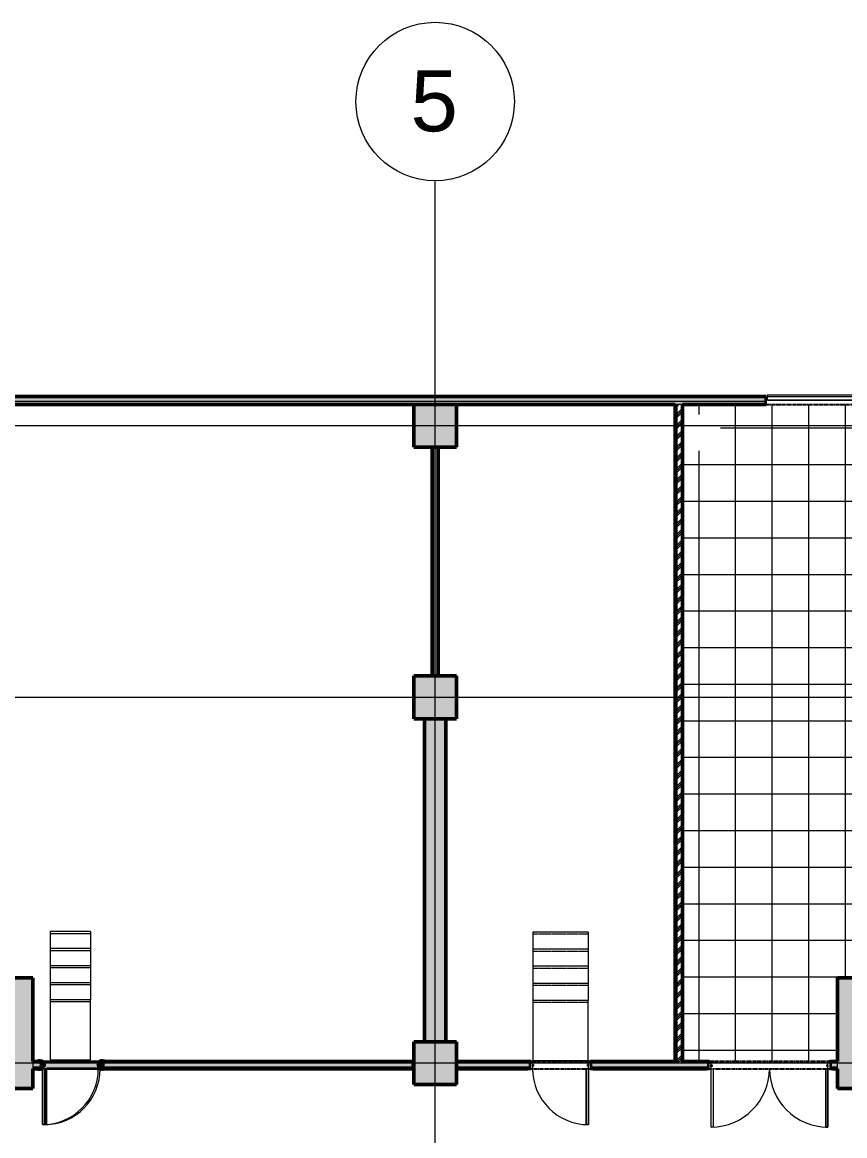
# Model space of a CAD drawing. Header units: millimetres. Extents: x -18178 to 96133, y -22425 to 61598.
# Drawn here: x 22855 to 36351, y 43342 to 61598 of the extents above; entities that cross this region are included whole.
import ezdxf

# ---------------------------------------------------------------- set-up
doc = ezdxf.new("R2010")
doc.units = ezdxf.units.MM
for name, pattern in [('Centre', [10, 6, -1.25, 1.5, -1.25]), ('Demolished_2_', [7.14375, 4.7625, -2.38125]), ('Overhead', [3.96875, 2.38125, -1.5875])]:
    doc.linetypes.add(name, pattern=pattern)
for name, color, linetype, lineweight, true_color in [('A-DOOR', 7, 'Continuous', 9, 0x7f7f7f), ('A-DOOR-FRAM', 7, 'Continuous', 9, 0x7f7f7f), ('A-FLOR', 7, 'Continuous', 9, 0x7f7f7f), ('A-FLOR-PATT', 7, 'Continuous', 9, 0x7f7f7f), ('A-WALL', 7, 'Continuous', 9, 0x7f7f7f), ('A-WALL-PATT', 7, 'Continuous', 18, 0x7f7f7f), ('I-WALL', 7, 'Continuous', 9, 0x7f7f7f), ('S-COLS', 7, 'Continuous', 9, 0x7f7f7f), ('S-STRS', 7, 'Continuous', 9, 0x7f7f7f)]:
    doc.layers.add(name, color=color, linetype=linetype, lineweight=lineweight, true_color=true_color)
for name, color, linetype, lineweight in [('A-GLAZ', 7, 'Continuous', 9), ('S-GRID', 7, 'Continuous', 9), ('S-GRID-IDEN', 7, 'Continuous', 9)]:
    doc.layers.add(name, color=color, linetype=linetype, lineweight=lineweight)
doc.layers.add('eae-bb-mım.', color=7, linetype='Continuous')
doc.styles.add('Arial', font='arial.ttf')
pattern_1 = [(45, (0, 0), (-89.80256, 89.80256), []), (45, (31.75, 0), (0, 179.60512), []), (45, (-31.75, 0), (0, 179.60512), [])]
pattern_2 = [(0, (0, 0), (812.8, 203.2), [67.056, -542.544, 67.056, -542.544, -3251.2]), (0, (0, 0), (812.8, 203.2), [-1219.2, 67.056, -1152.144, 67.056, -542.544, -1422.4]), (0, (0, 0), (812.8, 203.2), [-3048, 67.056, -339.344, 67.056, -948.944]), (120, (304.8, 101.6), (-582.37636, 602.30545), [67.056, -542.544, 67.056, -542.544, -3251.2]), (120, (304.8, 101.6), (-582.37636, 602.30545), [-1219.2, 67.056, -1152.144, 67.056, -542.544, -1422.4]), (120, (304.8, 101.6), (-582.37636, 602.30545), [-3048, 67.056, -339.344, 67.056, -948.944]), (240, (406.4, 508), (-230.42364, -805.50545), [67.056, -542.544, 67.056, -542.544, -3251.2]), (240, (406.4, 508), (-230.42364, -805.50545), [-1219.2, 67.056, -1152.144, 67.056, -542.544, -1422.4]), (240, (406.4, 508), (-230.42364, -805.50545), [-3048, 67.056, -339.344, 67.056, -948.944])]

# ---------------------------------------------------------------- blocks, each defined once
blk = doc.blocks.new('STR-Conc-Precast Rectangular Column Nwt - 700 x 700 mm-1105278-Busbar Distribution First Floor  Layout - Phase 1')
at = {"layer": 'S-COLS', "lineweight": 35, "true_color": 0xf2f2f2}
blk.add_hatch(color=7, dxfattribs=at).paths.add_polyline_path([(350, 350), (-350, 350), (-350, -350), (350, -350)], flags=0)
at = {"layer": 'S-COLS', "color": 254, "lineweight": 50, "true_color": 0xcccccc}
for p, q in [((350, 350), (-350, 350)), ((-350, 350), (-350, -350)), ((350, -350), (350, 350)), ((-350, -350), (350, -350))]:
    blk.add_line(p, q, dxfattribs=at)
blk = doc.blocks.new('STR-Conc-Precast Rectangular Column Nwt - 700 x 700 mm-835840-Busbar Distribution First Floor  Layout - Phase 1')
at = {"layer": 'S-COLS', "lineweight": 35, "true_color": 0xf2f2f2}
blk.add_hatch(color=7, dxfattribs=at).paths.add_polyline_path([(227, 350), (-350, 350), (-350, -350), (350, -350), (350, 350)], flags=0)
at = {"layer": 'S-COLS', "color": 254, "lineweight": 50, "true_color": 0xcccccc}
for p, q in [((350, 350), (-350, 350)), ((-350, 350), (-350, -350)), ((350, -350), (350, 350)), ((-350, -350), (350, -350))]:
    blk.add_line(p, q, dxfattribs=at)
blk = doc.blocks.new('Single leaf fire resistant solid steel door - 1000W x 2700H mm EI90-1314617-Busbar Distribution First Floor  Layout - Phase 1')
at = {"layer": 'A-DOOR', "true_color": 0xf2f2f2}
blk.add_hatch(color=7, dxfattribs=at).paths.add_polyline_path([(458, 976), (420, 976), (420, 60), (458, 60), (458, 539)], flags=0)
h = blk.add_hatch(color=7, dxfattribs=at)
h.paths.add_polyline_path([(-495, 80), (-535, 80), (-535, 60), (-465, 60), (-469, 66)], flags=0)
h.paths.add_polyline_path([(495, 80), (469, 66), (465, 60), (535, 60), (535, 80)], flags=0)
h = blk.add_hatch(color=7, dxfattribs=at)
h.paths.add_polyline_path([(-465, -60), (-535, -60), (-535, -80), (-495, -80), (-469, -66)], flags=0)
h.paths.add_polyline_path([(535, -60), (465, -60), (469, -66), (495, -80), (535, -80)], flags=0)
at = {"layer": 'A-DOOR-FRAM', "true_color": 0xf2f2f2}
h = blk.add_hatch(color=7, dxfattribs=at)
h.paths.add_polyline_path([(-460, 60), (-492, 60), (-492, -60), (-460, -59)], flags=0)
h.paths.add_polyline_path([(492, 60), (460, 60), (460, -60), (492, -59)], flags=0)
h = blk.add_hatch(color=7, dxfattribs=at)
h.paths.add_polyline_path([(-460, 20), (-460, -12), (-441, -12), (-441, 20)], flags=0)
h.paths.add_polyline_path([(460, 20), (441, 20), (441, -12), (460, -12)], flags=0)
at = {"layer": 'A-DOOR', "color": 254, "true_color": 0xe5e5e5}
for p, q in [((420, 976), (420, 60)), ((458, 976), (420, 976)), ((420, 60), (420, 976)), ((420, 976), (458, 976)), ((458, 60), (458, 976)), ((458, 976), (458, 60)), ((420, 60), (458, 60)), ((458, 60), (420, 60))]:
    blk.add_line(p, q, dxfattribs=at)
at = {"layer": 'A-DOOR', "color": 254, "linetype": 'Demolished_2_', "lineweight": 25, "true_color": 0xcccccc}
for p, q in [((-495, 80), (-535, 80)), ((-535, 80), (-535, 60)), ((-535, 60), (-465, 60)), ((-469, 66), (-495, 80)), ((465, 60), (535, 60)), ((495, 80), (469, 66)), ((535, 80), (495, 80)), ((535, 60), (535, 80)), ((-535, -60), (-535, -80)), ((-465, -60), (-535, -60)), ((-535, -80), (-495, -80)), ((-495, -80), (-469, -66)), ((535, -60), (465, -60)), ((469, -66), (495, -80)), ((495, -80), (535, -80)), ((535, -80), (535, -60))]:
    blk.add_line(p, q, dxfattribs=at)
at = {"layer": 'A-DOOR', "color": 254, "true_color": 0xe5e5e5}
blk.add_arc((458, 60), 916, 90, 180, dxfattribs=at)
at = {"layer": 'A-DOOR', "color": 254, "linetype": 'Demolished_2_', "lineweight": 25, "true_color": 0xcccccc}
for centre, start, end in [((-473, 59), 7.125, 60.2551), ((473, 59), 119.7449, 172.875), ((-473, -59), 299.7449, 352.875), ((473, -59), 187.125, 240.2551)]:
    blk.add_arc(centre, 8.06, start, end, dxfattribs=at)
at = {"layer": 'A-DOOR-FRAM', "color": 254, "linetype": 'Demolished_2_', "lineweight": 25, "true_color": 0xcccccc}
for p, q in [((-460, 60), (-492, 60)), ((-492, 60), (-492, -60)), ((-460, -60), (-460, 60)), ((-441, 20), (-460, 20)), ((-460, 20), (-460, -12)), ((-441, -12), (-441, 20)), ((460, 20), (441, 20)), ((441, 20), (441, -12)), ((460, 60), (460, -60)), ((492, 60), (460, 60)), ((460, -12), (460, 20)), ((492, -60), (492, 60)), ((-492, -60), (-460, -60)), ((-460, -12), (-441, -12)), ((441, -12), (460, -12)), ((460, -60), (492, -60))]:
    blk.add_line(p, q, dxfattribs=at)
blk = doc.blocks.new('Single leaf fire resistant solid steel door - 1000W x 2400H mm-1314616-Busbar Distribution First Floor  Layout - Phase 1')
at = {"layer": 'A-DOOR', "lineweight": 18, "true_color": 0xf2f2f2}
blk.add_hatch(color=7, dxfattribs=at).paths.add_polyline_path([(420, 976), (420, 60), (450, 60), (450, 976)], flags=0)
h = blk.add_hatch(color=7, dxfattribs=at)
h.paths.add_polyline_path([(-495, 80), (-535, 80), (-535, 60), (-465, 60), (-469, 66)], flags=0)
h.paths.add_polyline_path([(535, 80), (495, 80), (488, 75), (488, 60), (535, 60)], flags=0)
h = blk.add_hatch(color=7, dxfattribs=at)
h.paths.add_polyline_path([(-465, -60), (-535, -60), (-535, -80), (-495, -80), (-469, -66)], flags=0)
h.paths.add_polyline_path([(535, -60), (465, -60), (469, -66), (495, -80), (535, -80)], flags=0)
at = {"layer": 'A-DOOR-FRAM', "lineweight": 18, "true_color": 0xf2f2f2}
h = blk.add_hatch(color=7, dxfattribs=at)
h.paths.add_polyline_path([(-460, 60), (-492, 60), (-492, -60), (-460, -59)], flags=0)
h.paths.add_polyline_path([(492, 60), (460, 60), (460, -60), (492, -59)], flags=0)
h = blk.add_hatch(color=7, dxfattribs=at)
h.paths.add_polyline_path([(441, 20), (441, -12), (460, -12), (460, 20)], flags=0)
h.paths.add_polyline_path([(-460, 20), (-460, -12), (-441, -12), (-441, 20)], flags=0)
at = {"layer": 'A-DOOR', "color": 254, "lineweight": 18, "true_color": 0xe5e5e5}
for p, q in [((420, 976), (420, 60)), ((450, 976), (420, 976)), ((420, 60), (420, 976)), ((420, 976), (450, 976)), ((420, 60), (450, 60)), ((450, 60), (420, 60))]:
    blk.add_line(p, q, dxfattribs=at)
at = {"layer": 'A-DOOR', "color": 254, "true_color": 0xcccccc}
for p, q in [((-495, 80), (-535, 80)), ((-535, 80), (-535, 60)), ((-535, 60), (-465, 60)), ((-469, 66), (-495, 80)), ((495, 80), (488, 76)), ((488, 60), (535, 60)), ((535, 80), (495, 80)), ((535, 60), (535, 80)), ((-535, -60), (-535, -80)), ((-465, -60), (-535, -60)), ((-535, -80), (-495, -80)), ((-495, -80), (-469, -66)), ((535, -60), (465, -60)), ((469, -66), (495, -80)), ((495, -80), (535, -80)), ((535, -80), (535, -60))]:
    blk.add_line(p, q, dxfattribs=at)
at = {"layer": 'A-DOOR', "color": 254, "true_color": 0xe5e5e5}
blk.add_arc((458, 60), 916, 90.5036, 180, dxfattribs=at)
at = {"layer": 'A-DOOR', "color": 254, "true_color": 0xcccccc}
for centre, start, end in [((-473, 59), 7.125, 60.2551), ((-473, -59), 299.7449, 352.875), ((473, -59), 187.125, 240.2551)]:
    blk.add_arc(centre, 8.06, start, end, dxfattribs=at)
at = {"layer": 'A-DOOR-FRAM', "color": 254, "lineweight": 18, "true_color": 0xcccccc}
for p, q in [((-460, 60), (-492, 60)), ((-492, 60), (-492, -60)), ((-460, -60), (-460, 60)), ((-441, 20), (-460, 20)), ((-460, 20), (-460, -12)), ((-441, -12), (-441, 20)), ((460, 20), (441, 20)), ((441, 20), (441, -12)), ((460, 60), (460, -60)), ((460, -12), (460, 20)), ((492, 60), (488, 60)), ((492, -60), (492, 60)), ((-492, -60), (-460, -60)), ((-460, -12), (-441, -12)), ((441, -12), (460, -12)), ((460, -60), (492, -60))]:
    blk.add_line(p, q, dxfattribs=at)
blk = doc.blocks.new('Double leaf fire resistant solid steel door - 2000W x 2700H mm EI30-1298317-Busbar Distribution First Floor  Layout - Phase 1')
at = {"layer": 'A-DOOR', "color": 253, "true_color": 0xaaaaaa}
for p, q in [((-1035, 80), (-995, 80)), ((-1035, 60), (-1035, 80)), ((-965, 60), (-1035, 60)), ((-995, 80), (-969, 66)), ((1035, 60), (965, 60)), ((969, 66), (995, 80)), ((995, 80), (1035, 80)), ((1035, 80), (1035, 60)), ((-1035, -80), (-1035, -60)), ((-1035, -60), (-965, -60)), ((-995, -80), (-1035, -80)), ((-969, -66), (-995, -80)), ((-957, -1015.5), (-957, -60)), ((-957, -60), (-925, -60)), ((-925, -60), (-925, -1015.5)), ((925, -60), (957, -60)), ((925, -1015.5), (925, -60)), ((957, -60), (957, -1015.5)), ((965, -60), (1035, -60)), ((995, -80), (969, -66)), ((1035, -80), (995, -80)), ((1035, -60), (1035, -80)), ((-925, -1015.5), (-957, -1015.5)), ((957, -1015.5), (925, -1015.5))]:
    blk.add_line(p, q, dxfattribs=at)
at = {"layer": 'A-DOOR', "color": 253, "lineweight": 18, "true_color": 0xaaaaaa}
for p, q in [((-957, -1015.5), (-957, -60)), ((-957, -60), (-925, -60)), ((-925, -60), (-925, -1015.5)), ((925, -60), (925, -1015.5)), ((957, -60), (925, -60)), ((957, -1015.5), (957, -60)), ((-925, -1015.5), (-957.1, -1015.5)), ((925, -1015.5), (957, -1015.5))]:
    blk.add_line(p, q, dxfattribs=at)
at = {"layer": 'A-DOOR', "color": 253, "true_color": 0xaaaaaa}
for centre, radius, start, end in [((-973, 59), 8.06, 7.12502, 60.25512), ((973, 59), 8.06, 119.74488, 172.87498), ((-973, -59), 8.06, 299.74488, 352.87498), ((-957.1, -60), 955.5, 270, 0), ((957, -60), 955.5, 180, 270), ((973, -59), 8.06, 187.12502, 240.25512)]:
    blk.add_arc(centre, radius, start, end, dxfattribs=at)
at = {"layer": 'A-DOOR-FRAM', "color": 253, "lineweight": 18, "true_color": 0xaaaaaa}
for p, q in [((-992, -60), (-992, 60)), ((-992, 60), (-960, 60)), ((-960, 60), (-960, -60)), ((-960, 7), (-941, 7)), ((-960, -25), (-960, 7)), ((-941, 7), (-941, -25)), ((941, 7), (960, 7)), ((941, -25), (941, 7)), ((960, -60), (960, 60)), ((960, 60), (992, 60)), ((960, 7), (960, -25)), ((992, 60), (992, -60)), ((-960, -60), (-992, -60)), ((-941, -25), (-960, -25)), ((960, -25), (941, -25)), ((992, -60), (960, -60))]:
    blk.add_line(p, q, dxfattribs=at)
blk = doc.blocks.new('L01_Grilled Window - 1900x3050mm-958790-Busbar Distribution First Floor  Layout - Phase 1')
at = {"layer": 'A-GLAZ', "color": 253, "lineweight": 18, "true_color": 0xaaaaaa}
for p, q in [((-947, 90), (-950, 90)), ((-950, 90), (-950, 65)), ((-947, 65), (-947, 90)), ((947, 90), (-947, 90)), ((-945, 11), (-945, 65)), ((-945, 65), (945, 65)), ((-945, 8), (-945, 11)), ((-945, 11), (945, 11)), ((-945, 8), (945, 8)), ((945, 65), (945, 11)), ((945, 11), (945, 8)), ((947, 90), (947, 65)), ((950, 90), (947, 90)), ((950, 65), (950, 90))]:
    blk.add_line(p, q, dxfattribs=at)
blk = doc.blocks.new('Single leaf fire resistant solid steel door - 1000W x 2700H mm EI30-V8-Busbar Distribution First Floor  Layout - Phase 1')
at = {"layer": 'A-DOOR', "color": 253, "true_color": 0xaaaaaa}
for p, q in [((-535, 80), (-495, 80)), ((-535, 60), (-535, 80)), ((-465, 60), (-535, 60)), ((-495, 80), (-469, 66)), ((535, 60), (465, 60)), ((469, 66), (495, 80)), ((495, 80), (535, 80)), ((535, 80), (535, 60)), ((-535, -80), (-535, -60)), ((-535, -60), (-465, -60)), ((-495, -80), (-535, -80)), ((-469, -66), (-495, -80)), ((465, -60), (535, -60)), ((495, -80), (469, -66)), ((535, -80), (495, -80)), ((535, -60), (535, -80))]:
    blk.add_line(p, q, dxfattribs=at)
at = {"layer": 'A-DOOR', "color": 253, "lineweight": 18, "true_color": 0xaaaaaa}
for p, q in [((420, -60), (458, -60)), ((420, -976), (420, -60)), ((420, -60), (420, -976)), ((458, -60), (420, -60)), ((458, -60), (458, -976)), ((458, -976), (458, -60)), ((458, -976), (420, -976)), ((420, -976), (458, -976))]:
    blk.add_line(p, q, dxfattribs=at)
at = {"layer": 'A-DOOR', "color": 253, "true_color": 0xaaaaaa}
for centre, radius, start, end in [((-473, 59), 8.06, 7.125, 60.2551), ((473, 59), 8.06, 119.7449, 172.875), ((-473, -59), 8.06, 299.7449, 352.875), ((458, -60), 916, 180, 270), ((473, -59), 8.06, 187.125, 240.2551)]:
    blk.add_arc(centre, radius, start, end, dxfattribs=at)
at = {"layer": 'A-DOOR-FRAM', "color": 253, "lineweight": 18, "true_color": 0xaaaaaa}
for p, q in [((-492, 60), (-460, 60)), ((-492, -60), (-492, 60)), ((-460, 60), (-460, -60)), ((-460, 12), (-441, 12)), ((-460, -20), (-460, 12)), ((-441, 12), (-441, -20)), ((441, 12), (460, 12)), ((441, -20), (441, 12)), ((460, 60), (492, 60)), ((460, -60), (460, 60)), ((460, 12), (460, -20)), ((492, 60), (492, -60)), ((-460, -60), (-492, -60)), ((-441, -20), (-460, -20)), ((460, -20), (441, -20)), ((492, -60), (460, -60))]:
    blk.add_line(p, q, dxfattribs=at)
blk = doc.blocks.new('Grid - Arup_Grid_Head_Circle-39942-Busbar Distribution First Floor  Layout - Phase 1')
at = {"layer": 'S-GRID-IDEN', "color": 253, "lineweight": 18, "true_color": 0xaaaaaa}
blk.add_circle((0, 0), 6.5, dxfattribs=at)
blk = doc.blocks.new('IL021-ARP-ZZ-XX-M3-J-A-0001_rvt-1-Busbar Distribution First Floor  Layout - Phase 1')
at = {"layer": 'A-FLOR-PATT', "true_color": 0xd2d2d2}
h = blk.add_hatch(dxfattribs=at)
h.set_pattern_fill('FP_5', color=254, style=0, pattern_type=2)
h.set_pattern_definition([(270, (53160.5, 50146), (600, 4e-14), []), (0, (53160.5, 50146), (0, 600), [])])
h.paths.add_polyline_path([(46187, 44636), (46200, 44637), (46200, 46006), (48540, 46006), (48540, 50256), (48250, 50256), (48250, 50956), (48540, 50956), (48540, 54706), (48250, 54706), (48250, 55406), (43660, 55406), (43660, 44636), (44050, 44636), (44050, 44656), (44093, 44654), (44116, 44642), (44120, 44636), (46050, 44636), (46054, 44642), (46080, 44656), (46120, 44656), (46120, 44636)], flags=0)
h.paths.add_polyline_path([(55260, 44636), (55260, 47146), (54490, 47146), (54490, 46988), (55025, 46988), (55025, 46178), (54004, 46178), (54004, 45946), (54960, 45946), (54960, 45346), (54004, 45346), (54004, 44656), (54035, 44656), (54035, 44636), (54590, 44636), (54594, 44642), (54620, 44656), (54660, 44656), (54660, 44636), (54775, 44636)], flags=0)
h.paths.add_polyline_path([(53590, 44636), (53590, 44656), (53633, 44654), (53656, 44642), (53660, 44636), (53804, 44637), (53804, 45346), (52342, 45346), (52342, 44636), (53407, 44636)], flags=0)
h.paths.add_polyline_path([(51000, 44636), (51965, 44636), (51965, 44656), (52008, 44654), (52031, 44642), (52035, 44636), (52142, 44638), (52142, 45346), (51360, 45346), (51360, 45946), (52142, 45946), (52142, 46178), (51505, 46178), (51505, 46988), (54290, 46988), (54290, 47146), (48660, 47146), (48660, 46006), (51000, 46006), (51000, 45656)], flags=0)
h.paths.add_polyline_path([(53804, 45946), (53804, 46178), (52342, 46178), (52342, 45946), (53407, 45946)], flags=0)
h.paths.add_polyline_path([(47186, 51450), (46441, 51450), (46441, 54200), (48131, 54200), (48131, 51450), (47740, 51450)], flags=0)
h.paths.add_polyline_path([(43683, 54645), (43683, 55245), (44283, 55245), (44283, 54645), (43832, 54645)], flags=0)
at = {"layer": 'A-WALL-PATT', "lineweight": 25, "true_color": 0xf2f2f2}
h = blk.add_hatch(color=7, dxfattribs=at)
h.paths.add_polyline_path([(68450, 55456), (68530, 55456), (68530, 55536), (65935, 55536), (65935, 55456), (67085, 55456)], flags=0)
h.paths.add_polyline_path([(64135, 55456), (64135, 55536), (63675, 55536), (63675, 55456), (64007, 55456)], flags=0)
h.paths.add_polyline_path([(58878, 55456), (59625, 55456), (59625, 55536), (46975, 55536), (46975, 55456), (56142, 55456)], flags=0)
h.paths.add_polyline_path([(44516, 55456), (45025, 55456), (45025, 55536), (10025, 55536), (10025, 55456), (43832, 55456)], flags=0)
at = {"layer": 'A-WALL-PATT', "lineweight": 5, "true_color": 0xf2f2f2}
h = blk.add_hatch(color=7, dxfattribs=at)
h.paths.add_polyline_path([(68400, 55406), (68450, 55406), (68450, 55456), (65935, 55456), (65935, 55406), (67085, 55406)], flags=0)
h.paths.add_polyline_path([(63715, 55406), (64135, 55406), (64135, 55456), (63675, 55456), (63675, 55406), (63710, 55406)], flags=0)
h.paths.add_polyline_path([(59495, 55406), (59625, 55406), (59625, 55456), (46975, 55456), (46975, 55406), (59490, 55406)], flags=0)
h.paths.add_polyline_path([(43540, 55406), (45025, 55406), (45025, 55456), (10075, 55456), (10075, 55406), (42465, 55406)], flags=0)
at = {"layer": 'A-WALL-PATT', "lineweight": 9, "true_color": 0xaaaaaa}
h = blk.add_hatch(dxfattribs=at)
h.set_pattern_fill('FP_2', color=253, style=0, pattern_type=2)
h.set_pattern_definition(pattern_2)
h.paths.add_polyline_path([(43540, 44636), (43552, 44636), (43552, 55406), (43540, 55406), (43540, 47027)], flags=0)
h = blk.add_hatch(dxfattribs=at)
h.set_pattern_fill('FP_2', color=253, style=0, pattern_type=2)
h.set_pattern_definition(pattern_2)
h.paths.add_polyline_path([(43565, 44623), (43565, 55406), (43552, 55406), (43552, 44623)], flags=0)
at = {"layer": 'A-WALL-PATT', "lineweight": 9, "true_color": 0xd2d2d2}
h = blk.add_hatch(dxfattribs=at)
h.set_pattern_fill('FP_3', color=254, style=0, pattern_type=2)
h.set_pattern_definition(pattern_1)
h.paths.add_polyline_path([(43565, 44611), (43635, 44611), (43635, 55406), (43565, 55406), (43565, 44623)], flags=0)
at = {"layer": 'A-WALL-PATT', "lineweight": 9, "true_color": 0xaaaaaa}
h = blk.add_hatch(dxfattribs=at)
h.set_pattern_fill('FP_2', color=253, style=0, pattern_type=2)
h.set_pattern_definition(pattern_2)
h.paths.add_polyline_path([(43647, 44623), (43647, 55406), (43635, 55406), (43635, 44623)], flags=0)
h = blk.add_hatch(dxfattribs=at)
h.set_pattern_fill('FP_2', color=253, style=0, pattern_type=2)
h.set_pattern_definition(pattern_2)
h.paths.add_polyline_path([(43647, 44636), (43660, 44636), (43660, 55406), (43647, 55406), (43647, 47027)], flags=0)
at = {"layer": 'A-WALL-PATT', "lineweight": 5, "true_color": 0xf2f2f2}
blk.add_hatch(color=7, dxfattribs=at).paths.add_polyline_path([(39555, 50956), (39645, 50956), (39645, 54706), (39555, 54706)], flags=0)
at = {"layer": 'A-WALL-PATT', "lineweight": 25, "true_color": 0xf2f2f2}
for points in [[(39775, 44956), (39775, 50256), (39425, 50256), (39425, 44956), (39729, 44956)], [(32890, 45656), (33000, 45656), (33000, 46006), (28550, 46006), (28550, 45656), (32650, 45656)], [(46226, 44196), (46550, 44196), (46550, 46006), (46200, 46006), (46200, 44196)], [(33000, 44196), (33000, 45656), (32650, 45656), (32650, 44196), (32890, 44196)]]:
    blk.add_hatch(color=7, dxfattribs=at).paths.add_polyline_path(points, flags=0)
at = {"layer": 'A-WALL-PATT', "lineweight": 5, "true_color": 0xf2f2f2}
h = blk.add_hatch(color=7, dxfattribs=at)
h.paths.add_polyline_path([(39240, 44623), (39240, 44636), (34145, 44635), (34145, 44623), (34258, 44623)], flags=0)
h.paths.add_polyline_path([(33115, 44623), (33115, 44636), (33000, 44635), (33000, 44623)], flags=0)
h = blk.add_hatch(color=7, dxfattribs=at)
h.paths.add_polyline_path([(39240, 44611), (39240, 44623), (34145, 44623), (34145, 44611), (34258, 44611)], flags=0)
h.paths.add_polyline_path([(33000, 44611), (33115, 44611), (33115, 44623), (33000, 44623)], flags=0)
h = blk.add_hatch(color=7, dxfattribs=at)
h.paths.add_polyline_path([(39240, 44541), (39240, 44611), (34145, 44611), (34145, 44541), (34258, 44541)], flags=0)
h.paths.add_polyline_path([(33000, 44541), (33115, 44541), (33115, 44611), (33000, 44611)], flags=0)
at = {"layer": 'A-WALL-PATT', "lineweight": 9, "true_color": 0xd2d2d2}
h = blk.add_hatch(dxfattribs=at)
h.set_pattern_fill('FP_3', color=254, style=0, pattern_type=2)
h.set_pattern_definition(pattern_1)
h.paths.add_polyline_path([(33123, 44541), (33123, 44611), (33115, 44611), (33115, 44541)], flags=0)
at = {"layer": 'A-WALL-PATT', "lineweight": 5, "true_color": 0xf2f2f2}
h = blk.add_hatch(color=7, dxfattribs=at)
h.paths.add_polyline_path([(46200, 44623), (46200, 44636), (46085, 44635), (46085, 44623)], flags=0)
h.paths.add_polyline_path([(43647, 44623), (44085, 44623), (44085, 44636), (43647, 44635)], flags=0)
h.paths.add_polyline_path([(43552, 44623), (43552, 44636), (42157, 44635), (42157, 44623), (42465, 44623)], flags=0)
h.paths.add_polyline_path([(41097, 44623), (41157, 44623), (41157, 44636), (39950, 44635), (39950, 44623)], flags=0)
h = blk.add_hatch(color=7, dxfattribs=at)
h.paths.add_polyline_path([(46200, 44611), (46200, 44623), (46085, 44623), (46085, 44611)], flags=0)
h.paths.add_polyline_path([(43565, 44611), (43565, 44623), (42157, 44623), (42157, 44611), (42465, 44611)], flags=0)
h.paths.add_polyline_path([(41097, 44611), (41157, 44611), (41157, 44623), (39950, 44623), (39950, 44611)], flags=0)
h.paths.add_polyline_path([(44085, 44611), (44085, 44623), (43635, 44623), (43635, 44611), (43832, 44611)], flags=0)
h = blk.add_hatch(color=7, dxfattribs=at)
h.paths.add_polyline_path([(46200, 44541), (46200, 44611), (46085, 44611), (46085, 44541)], flags=0)
h.paths.add_polyline_path([(43832, 44541), (44085, 44541), (44085, 44611), (42157, 44611), (42157, 44541), (42465, 44541)], flags=0)
h.paths.add_polyline_path([(39950, 44541), (41157, 44541), (41157, 44611), (39950, 44611)], flags=0)
h = blk.add_hatch(color=7, dxfattribs=at)
h.paths.add_polyline_path([(39240, 44528), (39240, 44541), (34145, 44541), (34145, 44528), (34258, 44528)], flags=0)
h.paths.add_polyline_path([(33000, 44528), (33115, 44528), (33115, 44541), (33000, 44541)], flags=0)
at = {"layer": 'A-WALL-PATT', "lineweight": 25, "true_color": 0xf2f2f2}
h = blk.add_hatch(color=7, dxfattribs=at)
h.paths.add_polyline_path([(39240, 44516), (39240, 44528), (34145, 44528), (34145, 44516), (34258, 44516)], flags=0)
h.paths.add_polyline_path([(33080, 44516), (33115, 44516), (33115, 44528), (33000, 44528), (33000, 44516)], flags=0)
at = {"layer": 'A-WALL-PATT', "lineweight": 5, "true_color": 0xf2f2f2}
h = blk.add_hatch(color=7, dxfattribs=at)
h.paths.add_polyline_path([(46200, 44528), (46200, 44541), (46085, 44541), (46085, 44528)], flags=0)
h.paths.add_polyline_path([(41157, 44528), (41157, 44541), (39950, 44541), (39950, 44528), (41097, 44528)], flags=0)
h.paths.add_polyline_path([(43832, 44528), (44085, 44528), (44085, 44541), (42157, 44541), (42157, 44528), (42465, 44528)], flags=0)
at = {"layer": 'A-WALL-PATT', "lineweight": 25, "true_color": 0xf2f2f2}
h = blk.add_hatch(color=7, dxfattribs=at)
h.paths.add_polyline_path([(46120, 44516), (46200, 44516), (46200, 44528), (46085, 44528), (46085, 44516)], flags=0)
h.paths.add_polyline_path([(43832, 44516), (44085, 44516), (44085, 44528), (42157, 44528), (42157, 44516), (42465, 44516)], flags=0)
h.paths.add_polyline_path([(41097, 44516), (41157, 44516), (41157, 44528), (39950, 44528), (39950, 44516)], flags=0)
at = {"layer": 'I-WALL', "lineweight": 5, "true_color": 0xf2f2f2}
blk.add_hatch(color=7, dxfattribs=at).paths.add_polyline_path([(39555, 50956), (39555, 54706), (39550, 54706), (39550, 50956)], flags=0)
at = {"layer": 'I-WALL', "lineweight": 25, "true_color": 0xf2f2f2}
blk.add_hatch(color=7, dxfattribs=at).paths.add_polyline_path([(39650, 50956), (39650, 54706), (39645, 54706), (39645, 50956)], flags=0)
at = {"layer": 'I-WALL', "lineweight": 5, "true_color": 0xf2f2f2}
h = blk.add_hatch(color=7, dxfattribs=at)
h.paths.add_polyline_path([(33225, 44516), (34075, 44516), (34075, 44556), (34056, 44556), (34056, 44588), (34075, 44588), (34075, 44636), (33185, 44635), (33187, 44588), (33204, 44588), (33204, 44556), (33185, 44556), (33187, 44516), (33204, 44516)], flags=0)
h.paths.add_polyline_path([(34137, 44516), (34145, 44516), (34145, 44636), (34137, 44635), (34137, 44517)], flags=0)
h = blk.add_hatch(color=7, dxfattribs=at)
h.paths.add_polyline_path([(33000, 44191), (33000, 44196), (32560, 44196), (32560, 44191), (32890, 44191)], flags=0)
h.paths.add_polyline_path([(30250, 44191), (31040, 44191), (31040, 44196), (30250, 44196)], flags=0)
at = {"layer": 'I-WALL', "lineweight": 25, "true_color": 0xf2f2f2}
h = blk.add_hatch(color=7, dxfattribs=at)
h.paths.add_polyline_path([(48600, 44191), (48600, 44196), (48160, 44196), (48160, 44191), (48195, 44191)], flags=0)
h.paths.add_polyline_path([(46568, 44191), (46640, 44191), (46640, 44196), (46200, 44196), (46200, 44191), (46550, 44191)], flags=0)
at = {"layer": 'A-FLOR', "color": 254, "lineweight": 35, "true_color": 0xe5e5e5}
for p, q in [((34075, 44516), (33225, 44516)), ((39250, 44516), (39240, 44516))]:
    blk.add_line(p, q, dxfattribs=at)
at = {"layer": 'A-WALL', "color": 254, "lineweight": 50, "true_color": 0xcccccc}
for p, q in [((45025, 55536), (10075, 55536)), ((30950, 55406), (39250, 55406)), ((39950, 55406), (43540, 55406)), ((43660, 55406), (45025, 55406))]:
    blk.add_line(p, q, dxfattribs=at)
at = {"layer": 'A-WALL', "color": 254, "lineweight": 35, "true_color": 0xe5e5e5}
for p, q in [((45025, 55471), (45025, 55536)), ((45025, 55456), (45025, 55471)), ((45025, 55406), (45025, 55456))]:
    blk.add_line(p, q, dxfattribs=at)
at = {"layer": 'A-WALL', "color": 253, "linetype": 'Demolished_2_', "lineweight": 25, "true_color": 0xaaaaaa}
for p, q in [((45055, 55536), (45025, 55536)), ((45025, 55406), (46975, 55406))]:
    blk.add_line(p, q, dxfattribs=at)
at = {"layer": 'A-WALL', "color": 253, "linetype": 'Demolished_2_', "true_color": 0xaaaaaa}
for p, q in [((45025, 55536), (45025, 55456)), ((45025, 55456), (45025, 55406))]:
    blk.add_line(p, q, dxfattribs=at)
at = {"layer": 'A-WALL', "color": 254, "lineweight": 18, "true_color": 0xcccccc}
for p, q in [((45025, 55456), (10075, 55456)), ((39555, 54706), (39555, 50956)), ((39645, 54706), (39645, 50956)), ((33000, 44636), (33000, 44623)), ((33115, 44623), (33000, 44623)), ((33000, 44623), (33000, 44611)), ((33115, 44611), (33000, 44611)), ((33000, 44611), (33000, 44541)), ((39240, 44623), (34145, 44623)), ((39240, 44611), (34145, 44611)), ((41157, 44623), (39950, 44623)), ((41157, 44611), (39950, 44611)), ((43552, 44623), (42157, 44623)), ((43565, 44611), (42157, 44611)), ((44085, 44611), (43635, 44611)), ((44085, 44623), (43647, 44623)), ((46200, 44623), (46085, 44623)), ((46200, 44611), (46085, 44611)), ((46200, 44623), (46200, 44636)), ((46200, 44611), (46200, 44623)), ((46200, 44541), (46200, 44611)), ((33115, 44541), (33000, 44541)), ((33000, 44541), (33000, 44528)), ((33115, 44528), (33000, 44528)), ((33000, 44528), (33000, 44516)), ((39240, 44541), (34145, 44541)), ((39240, 44528), (34145, 44528)), ((41157, 44541), (39950, 44541)), ((41157, 44528), (39950, 44528)), ((44085, 44541), (42157, 44541)), ((44085, 44528), (42157, 44528)), ((46200, 44541), (46085, 44541)), ((46200, 44528), (46085, 44528)), ((46200, 44528), (46200, 44541)), ((46200, 44516), (46200, 44528)), ((33000, 44196), (32650, 44196)), ((46550, 44196), (46200, 44196))]:
    blk.add_line(p, q, dxfattribs=at)
at = {"layer": 'A-WALL', "color": 253, "lineweight": 18, "true_color": 0xaaaaaa}
for p, q in [((43552, 55406), (43540, 55406)), ((43565, 55406), (43552, 55406)), ((43552, 55406), (43552, 44636)), ((43635, 55406), (43565, 55406)), ((43565, 55406), (43565, 44636)), ((43647, 55406), (43635, 55406)), ((43635, 55406), (43635, 44636)), ((43660, 55406), (43647, 55406)), ((43647, 55406), (43647, 44636)), ((33123, 44623), (33115, 44623)), ((33123, 44611), (33115, 44611)), ((43552, 44636), (43552, 44623)), ((43565, 44636), (43565, 44623)), ((43565, 44623), (43565, 44611)), ((43635, 44636), (43635, 44623)), ((43635, 44623), (43635, 44611)), ((43647, 44636), (43647, 44623)), ((33123, 44541), (33115, 44541)), ((33123, 44528), (33115, 44528))]:
    blk.add_line(p, q, dxfattribs=at)
at = {"layer": 'I-WALL', "color": 253, "lineweight": 50, "true_color": 0xaaaaaa}
for p, q in [((43540, 55406), (43540, 44636)), ((43660, 44636), (43660, 55406))]:
    blk.add_line(p, q, dxfattribs=at)
at = {"layer": 'I-WALL', "color": 254, "lineweight": 50, "true_color": 0xcccccc}
for p, q in [((39550, 54706), (39550, 50956)), ((39650, 50956), (39650, 54706)), ((39425, 50256), (39425, 44956)), ((39775, 44956), (39775, 50256)), ((33000, 46006), (30650, 46006)), ((33000, 45656), (33000, 46006)), ((46550, 46006), (46200, 46006)), ((46200, 46006), (46200, 44636)), ((33000, 44636), (33000, 45656)), ((33080, 44636), (33000, 44636)), ((34145, 44636), (34145, 44516)), ((39240, 44636), (34180, 44636)), ((39240, 44516), (39240, 44636)), ((41122, 44636), (39950, 44636)), ((43540, 44636), (42192, 44636)), ((44050, 44636), (43660, 44636)), ((46200, 44636), (46120, 44636)), ((33000, 44516), (33080, 44516)), ((33000, 44196), (33000, 44516)), ((34180, 44516), (39240, 44516)), ((39950, 44516), (41122, 44516)), ((42192, 44516), (44050, 44516)), ((46120, 44516), (46200, 44516)), ((46200, 44516), (46200, 44196)), ((32650, 44191), (33000, 44191)), ((33000, 44191), (33000, 44196)), ((46200, 44196), (46200, 44191)), ((46200, 44191), (46550, 44191))]:
    blk.add_line(p, q, dxfattribs=at)
at = {"layer": 'I-WALL', "color": 254, "lineweight": 35, "true_color": 0xe5e5e5}
for p, q in [((33185, 44636), (34075, 44636)), ((41157, 44623), (41157, 44636)), ((41157, 44611), (41157, 44623)), ((41157, 44541), (41157, 44611)), ((42157, 44636), (42157, 44623)), ((42157, 44623), (42157, 44611)), ((42157, 44611), (42157, 44541)), ((44085, 44623), (44085, 44636)), ((44085, 44611), (44085, 44623)), ((44085, 44541), (44085, 44611)), ((46085, 44636), (46085, 44623)), ((46085, 44623), (46085, 44611)), ((46085, 44611), (46085, 44541)), ((34075, 44516), (33225, 44516)), ((41157, 44528), (41157, 44541)), ((41157, 44516), (41157, 44528)), ((42157, 44541), (42157, 44528)), ((42157, 44528), (42157, 44516)), ((44085, 44528), (44085, 44541)), ((44085, 44516), (44085, 44528)), ((46085, 44541), (46085, 44528)), ((46085, 44528), (46085, 44516))]:
    blk.add_line(p, q, dxfattribs=at)
at = {"layer": 'I-WALL', "color": 253, "linetype": 'Demolished_2_', "true_color": 0xaaaaaa}
for p, q in [((41157, 44636), (41157, 44623)), ((41157, 44623), (41157, 44611)), ((41157, 44611), (41157, 44541)), ((42157, 44623), (42157, 44636)), ((42157, 44611), (42157, 44623)), ((42157, 44541), (42157, 44611)), ((44085, 44636), (44085, 44623)), ((44085, 44623), (44085, 44611)), ((44085, 44611), (44085, 44541)), ((46085, 44623), (46085, 44636)), ((46085, 44611), (46085, 44623)), ((46085, 44541), (46085, 44611)), ((41157, 44541), (41157, 44528)), ((41157, 44528), (41157, 44516)), ((42157, 44528), (42157, 44541)), ((42157, 44516), (42157, 44528)), ((44085, 44541), (44085, 44528)), ((44085, 44528), (44085, 44516)), ((46085, 44528), (46085, 44541)), ((46085, 44516), (46085, 44528))]:
    blk.add_line(p, q, dxfattribs=at)
at = {"layer": 'I-WALL', "color": 253, "linetype": 'Demolished_2_', "lineweight": 25, "true_color": 0xaaaaaa}
for p, q in [((42117, 44636), (41197, 44636)), ((46045, 44636), (44125, 44636)), ((41197, 44516), (42077, 44516)), ((44125, 44516), (44128, 44516)), ((44160, 44516), (46010, 44516)), ((46042, 44516), (46045, 44516))]:
    blk.add_line(p, q, dxfattribs=at)
at = {"layer": 'S-GRID', "color": 253, "linetype": 'Centre', "lineweight": 18, "true_color": 0xaaaaaa}
for p, q in [((39600, -7279), (39600, 59074)), ((80163, 55056), (-5598, 55056)), ((80163, 50606), (-5598, 50606)), ((80162, 44606), (-5599, 44606))]:
    blk.add_line(p, q, dxfattribs=at)
at = {"layer": 'S-STRS', "color": 254, "true_color": 0xe5e5e5}
for p, q in [((33945, 46766), (33285, 46766)), ((33285, 46766), (33285, 46486)), ((33945, 46766), (33285, 46766)), ((33285, 46766), (33285, 46486)), ((33945, 46766), (33945, 46486)), ((33945, 46766), (33945, 46486)), ((33945, 46731), (33285, 46731)), ((33945, 46731), (33285, 46731)), ((33285, 46486), (33285, 46206)), ((33945, 46486), (33285, 46486)), ((33285, 46486), (33285, 46206)), ((33945, 46486), (33285, 46486)), ((33945, 46451), (33285, 46451)), ((33945, 46451), (33285, 46451)), ((33945, 46486), (33945, 46206)), ((33945, 46486), (33945, 46206)), ((33285, 46206), (33285, 45926)), ((33945, 46206), (33285, 46206)), ((33285, 46206), (33285, 45926)), ((33945, 46206), (33285, 46206)), ((33945, 46206), (33945, 45926)), ((33945, 46206), (33945, 45926)), ((33945, 46171), (33285, 46171)), ((33945, 46171), (33285, 46171)), ((33285, 45926), (33285, 45646)), ((33945, 45926), (33285, 45926)), ((33285, 45926), (33285, 45646)), ((33945, 45926), (33285, 45926)), ((33945, 45891), (33285, 45891)), ((33945, 45891), (33285, 45891)), ((33945, 45926), (33945, 45646)), ((33945, 45926), (33945, 45646)), ((33285, 45646), (33285, 44661)), ((33945, 45646), (33285, 45646)), ((33285, 45646), (33285, 44661)), ((33945, 45646), (33285, 45646)), ((33945, 44661), (33945, 45646)), ((33945, 44661), (33945, 45646)), ((33945, 45611), (33285, 45611)), ((33945, 45611), (33285, 45611)), ((33285, 44661), (33945, 44661)), ((33285, 44661), (33945, 44661))]:
    blk.add_line(p, q, dxfattribs=at)
at = {"layer": 'S-STRS', "color": 253, "true_color": 0xaaaaaa}
for p, q in [((42112, 46756), (41202, 46756)), ((41202, 46756), (41202, 46476)), ((42112, 46756), (42112, 46476)), ((41202, 46476), (41202, 46196)), ((42112, 46476), (41202, 46476)), ((42112, 46476), (42112, 46196)), ((41202, 46196), (41202, 45916)), ((42112, 46196), (41202, 46196)), ((42112, 46196), (42112, 45916)), ((41202, 45916), (41202, 45636)), ((42112, 45916), (41202, 45916)), ((42112, 45916), (42112, 45636)), ((41202, 45636), (41202, 44651)), ((42112, 45636), (41202, 45636)), ((42112, 44651), (42112, 45636)), ((41202, 44651), (42112, 44651))]:
    blk.add_line(p, q, dxfattribs=at)
at = {"layer": 'S-STRS', "color": 253, "linetype": 'Overhead', "true_color": 0xaaaaaa}
for p, q in [((42112, 46721), (41202, 46721)), ((42112, 46441), (41202, 46441)), ((42112, 46161), (41202, 46161)), ((42112, 45881), (41202, 45881)), ((42112, 45601), (41202, 45601))]:
    blk.add_line(p, q, dxfattribs=at)
at = {"color": 253, "lineweight": 5, "true_color": 0xaaaaaa, "xscale": 199.9999999999999, "yscale": 199.9999999999999, "zscale": 199.9999999999999}
blk.add_blockref('Grid - Arup_Grid_Head_Circle-39942-Busbar Distribution First Floor  Layout - Phase 1', (39600, 60374), dxfattribs=at)
at = {"color": 253, "linetype": 'Demolished_2_', "lineweight": 9, "true_color": 0xaaaaaa}
for name, p in [('L01_Grilled Window - 1900x3050mm-958790-Busbar Distribution First Floor  Layout - Phase 1', (46000, 55471)), ('Single leaf fire resistant solid steel door - 1000W x 2700H mm EI30-V8-Busbar Distribution First Floor  Layout - Phase 1', (41657, 44576)), ('Double leaf fire resistant solid steel door - 2000W x 2700H mm EI30-1298317-Busbar Distribution First Floor  Layout - Phase 1', (45085, 44576))]:
    blk.add_blockref(name, p, dxfattribs=at)
at = {"color": 253, "linetype": 'Demolished_2_', "lineweight": 9, "true_color": 0xaaaaaa, "rotation": 180}
for name, p in [('STR-Conc-Precast Rectangular Column Nwt - 700 x 700 mm-835840-Busbar Distribution First Floor  Layout - Phase 1', (39600, 55056)), ('STR-Conc-Precast Rectangular Column Nwt - 700 x 700 mm-1105278-Busbar Distribution First Floor  Layout - Phase 1', (39600, 50606)), ('STR-Conc-Precast Rectangular Column Nwt - 700 x 700 mm-1105278-Busbar Distribution First Floor  Layout - Phase 1', (39600, 44606)), ('Single leaf fire resistant solid steel door - 1000W x 2700H mm EI90-1314617-Busbar Distribution First Floor  Layout - Phase 1', (33615, 44576)), ('Single leaf fire resistant solid steel door - 1000W x 2400H mm-1314616-Busbar Distribution First Floor  Layout - Phase 1', (33645, 44576))]:
    blk.add_blockref(name, p, dxfattribs=at)
at = {"layer": 'S-GRID-IDEN', "color": 253, "lineweight": 18, "true_color": 0xaaaaaa, "insert": (39196, 60886), "char_height": 1000, "width": 962.02, "attachment_point": 1, "style": 'Arial'}
blk.add_mtext('5', dxfattribs=at)

msp = doc.modelspace()

# ---------------------------------------------------------------- block references
at = {"layer": 'eae-bb-mım.', "lineweight": 5}
msp.add_blockref('IL021-ARP-ZZ-XX-M3-J-A-0001_rvt-1-Busbar Distribution First Floor  Layout - Phase 1', (-9969.99989, -75.97871), dxfattribs=at)

doc.saveas('drawing.dxf')
